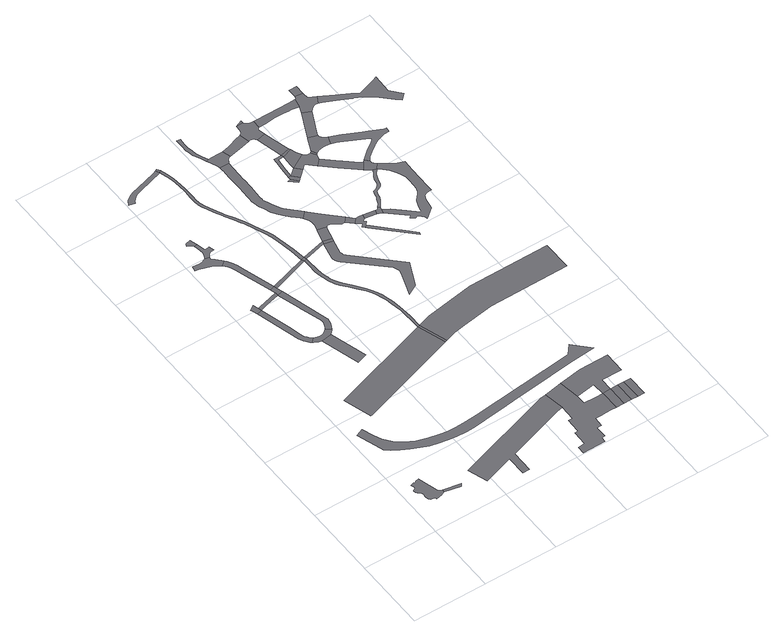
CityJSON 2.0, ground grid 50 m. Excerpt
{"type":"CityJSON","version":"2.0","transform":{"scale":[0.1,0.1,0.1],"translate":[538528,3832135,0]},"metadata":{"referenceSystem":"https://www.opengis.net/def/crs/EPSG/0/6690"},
"CityObjects":{
"road1":{"type":"Road","geometry":[{"type":"MultiSurface","lod":"1","boundaries":[[[0,1,2,3,4,5,6,7,8,9,10,11,12,13,14,15,16,17,18,19,20,21,22,23,24,25,26,27,28,29,30,31]]]}]},
"road2":{"type":"Road","geometry":[{"type":"MultiSurface","lod":"1","boundaries":[[[31,30,32,33]]]}]},
"road3":{"type":"Road","geometry":[{"type":"MultiSurface","lod":"1","boundaries":[[[34,35,36,37,38,39]]]}]},
"road4":{"type":"Road","attributes":{"RoadStructureAttribute.sectionType":"1"},"geometry":[{"type":"MultiSurface","lod":"1","boundaries":[[[40,41,42,43,44,38,37,45,46,47,48,49,50]]]}]},
"road5":{"type":"Road","geometry":[{"type":"MultiSurface","lod":"1","boundaries":[[[51,52,53,54,55,50,49,56,57,58,59,60,61]]]}]},
"road6":{"type":"Road","attributes":{"RoadStructureAttribute.sectionType":"1"},"geometry":[{"type":"MultiSurface","lod":"1","boundaries":[[[62,63,59,58]]]}]},
"road7":{"type":"Road","attributes":{"RoadStructureAttribute.sectionType":"1"},"geometry":[{"type":"MultiSurface","lod":"1","boundaries":[[[64,65,66,39,38,67,68,69]]]}]},
"road8":{"type":"Road","geometry":[{"type":"MultiSurface","lod":"1","boundaries":[[[70,71,72,73,74,75,76,77,78,79,80,81,82,83,84,85,86]]]}]},
"road9":{"type":"Road","attributes":{"RoadStructureAttribute.sectionType":"1"},"geometry":[{"type":"MultiSurface","lod":"1","boundaries":[[[87,88,89,90,91]]]}]},
"road10":{"type":"Road","geometry":[{"type":"MultiSurface","lod":"1","boundaries":[[[92,93,94,95,96,97,98,99,100,101,102]]]}]},
"road11":{"type":"Road","geometry":[{"type":"MultiSurface","lod":"1","boundaries":[[[103,104,105,106,107,108,109]]]}]},
"road12":{"type":"Road","attributes":{"RoadStructureAttribute.sectionType":"1"},"geometry":[{"type":"MultiSurface","lod":"1","boundaries":[[[110,111,112,113,114,115,116,117,69,118,119,120,121,122,123,124,51,61]]]}]},
"road13":{"type":"Road","attributes":{"RoadStructureAttribute.sectionType":"1"},"geometry":[{"type":"MultiSurface","lod":"1","boundaries":[[[125,126,127,128,129,82,81,130,131,132,133,134,135,136]]]}]},
"road14":{"type":"Road","geometry":[{"type":"MultiSurface","lod":"1","boundaries":[[[137,138,139,140,141,142,143,144,109,108,145,146,147,148,70,86]]]}]},
"road15":{"type":"Road","geometry":[{"type":"MultiSurface","lod":"1","boundaries":[[[136,135,64,69,117,149]]]}]},
"road16":{"type":"Road","attributes":{"RoadStructureAttribute.sectionType":"1"},"geometry":[{"type":"MultiSurface","lod":"1","boundaries":[[[150,151,152,153,154,155,156,157,158,159,160,161,162,163,164,165,166,167,168,169,170,171,172,173,174,175,176,177,178,179,180,181,182,183,184,185]]]}]},
"road17":{"type":"Road","attributes":{"RoadStructureAttribute.sectionType":"1"},"geometry":[{"type":"MultiSurface","lod":"1","boundaries":[[[186,136,149,187]]]}]},
"road18":{"type":"Road","attributes":{"RoadStructureAttribute.sectionType":"1"},"geometry":[{"type":"MultiSurface","lod":"1","boundaries":[[[188,189,190,191,192,193,194,195,196,197,198,199,200,201]]]}]},
"road19":{"type":"Road","geometry":[{"type":"MultiSurface","lod":"1","boundaries":[[[202,186,187,203]]]}]},
"road20":{"type":"Road","attributes":{"RoadStructureAttribute.sectionType":"1"},"geometry":[{"type":"MultiSurface","lod":"1","boundaries":[[[204,205,206,207,208,209,210,211,212,213,214,215,216,217,218,219,220,221,222,203,187,223,224,225,226,227,228,229,230,231,232,233,234,235,236,237,238,239,240,241,242,87,243]]]}]},
"road21":{"type":"Road","geometry":[{"type":"MultiSurface","lod":"1","boundaries":[[[243,87,91,244]]]}]},
"road22":{"type":"Road","attributes":{"RoadStructureAttribute.sectionType":"1"},"geometry":[{"type":"MultiSurface","lod":"1","boundaries":[[[245,246,247,248,249,250,251,252,253,254,255,256,257,258,259,260,261,262,263,264,265,266,267,268,269,201,270,271,272,273,274,275,276,277,278,279,280,281,282,283,284,285,286,287,288,289,290,291,292,293,294,186,202]]]}]},
"road23":{"type":"Road","geometry":[{"type":"MultiSurface","lod":"1","boundaries":[[[295,188,201,269]]]}]},
"road24":{"type":"Road","geometry":[{"type":"MultiSurface","lod":"1","boundaries":[[[296,297,92,102,298,299,300,301,302,303,304,305,306,307,308,309,310,311,312,313,314,315,316,317,318,319]]]}]},
"road25":{"type":"Road","attributes":{"RoadStructureAttribute.sectionType":"1"},"geometry":[{"type":"MultiSurface","lod":"1","boundaries":[[[320,321,202,203,322,323]]]}]},
"road26":{"type":"Road","geometry":[{"type":"MultiSurface","lod":"1","boundaries":[[[320,323,324,325]]]}]},
"road27":{"type":"Road","attributes":{"RoadStructureAttribute.sectionType":"1"},"geometry":[{"type":"MultiSurface","lod":"1","boundaries":[[[323,326,327,328,329,330,331,332,333,334,335,336,337,338,339,340,341,342,343,344,324]]]}]},
"road28":{"type":"Road","attributes":{"RoadStructureAttribute.sectionType":"1"},"geometry":[{"type":"MultiSurface","lod":"1","boundaries":[[[345,320,325,346,347]]]}]},
"road29":{"type":"Road","geometry":[{"type":"MultiSurface","lod":"1","boundaries":[[[348,316,315,349]]]}]},
"road30":{"type":"Road","attributes":{"RoadStructureAttribute.sectionType":"1"},"geometry":[{"type":"MultiSurface","lod":"1","boundaries":[[[350,351,352,353,354,355,356,357,358,359,360,361,362,363,364,365]]]}]},
"road31":{"type":"Road","attributes":{"RoadStructureAttribute.sectionType":"1"},"geometry":[{"type":"MultiSurface","lod":"1","boundaries":[[[366,367,368,369,370,371,372,373,374,375,376,377,378,379,380,381,382,383,384,385,386,387,388,389,390,391,392,393,394,395,396,397,398,399,400,401]]]}]},
"road32":{"type":"Road","geometry":[{"type":"MultiSurface","lod":"1","boundaries":[[[402,296,319,403,404,316,348,405,406,407]]]}]},
"road33":{"type":"Road","geometry":[{"type":"MultiSurface","lod":"1","boundaries":[[[408,358,357,409,410,366,401,411,412,413,414,415]]]}]},
"road34":{"type":"Road","attributes":{"RoadStructureAttribute.sectionType":"1"},"geometry":[{"type":"MultiSurface","lod":"1","boundaries":[[[416,348,349,417]]]}]},
"road35":{"type":"Road","geometry":[{"type":"MultiSurface","lod":"1","boundaries":[[[418,419,387,386,420,421,422,423,424,345,347,425,426,427,428,429,430,431]]]}]},
"road36":{"type":"Road","geometry":[{"type":"MultiSurface","lod":"1","boundaries":[[[432,416,417,433]]]}]},
"road37":{"type":"Road","attributes":{"RoadStructureAttribute.sectionType":"1"},"geometry":[{"type":"MultiSurface","lod":"1","boundaries":[[[434,432,433,435]]]}]},
"road38":{"type":"Road","attributes":{"RoadStructureAttribute.sectionType":"1"},"geometry":[{"type":"MultiSurface","lod":"1","boundaries":[[[431,430,436,437]]]}]},
"road39":{"type":"Road","geometry":[{"type":"MultiSurface","lod":"1","boundaries":[[[438,437,436,439,440,441,442,443,444,445,446]]]}]},
"road40":{"type":"Road","geometry":[{"type":"MultiSurface","lod":"1","boundaries":[[[447,448,449,450]]]}]},
"road41":{"type":"Road","attributes":{"RoadStructureAttribute.sectionType":"1"},"geometry":[{"type":"MultiSurface","lod":"1","boundaries":[[[451,452,453,454,455,415,414,456,457]]]}]},
"road42":{"type":"Road","attributes":{"RoadStructureAttribute.sectionType":"1"},"geometry":[{"type":"MultiSurface","lod":"1","boundaries":[[[458,459,243,244,460,461,462,463,464,465]]]}]},
"road43":{"type":"Road","geometry":[{"type":"MultiSurface","lod":"1","boundaries":[[[466,447,450,467,468]]]}]},
"road44":{"type":"Road","geometry":[{"type":"MultiSurface","lod":"1","boundaries":[[[469,470,471,472,442,441]]]}]},
"road45":{"type":"Road","geometry":[{"type":"MultiSurface","lod":"1","boundaries":[[[473,474,475,476,466,468,477,478,479,480,481,482]]]}]},
"road46":{"type":"Road","geometry":[{"type":"MultiSurface","lod":"1","boundaries":[[[483,484,468,467,485,486]]]}]},
"road47":{"type":"Road","attributes":{"RoadStructureAttribute.sectionType":"1"},"geometry":[{"type":"MultiSurface","lod":"1","boundaries":[[[446,445,487,488]]]}]},
"road48":{"type":"Road","geometry":[{"type":"MultiSurface","lod":"1","boundaries":[[[489,490,488,487,491,492,493,494]]]}]},
"road49":{"type":"Road","geometry":[{"type":"MultiSurface","lod":"1","boundaries":[[[495,482,481,496]]]}]},
"road50":{"type":"Road","geometry":[{"type":"MultiSurface","lod":"1","boundaries":[[[497,498,496,481,499,500,501,483,502]]]}]},
"road51":{"type":"Road","geometry":[{"type":"MultiSurface","lod":"1","boundaries":[[[503,504,505,451,457,506,507,508,509,510,511,512,513,514,515,516,517,518,519,520]]]}]},
"road52":{"type":"Road","attributes":{"RoadStructureAttribute.sectionType":"1"},"geometry":[{"type":"MultiSurface","lod":"1","boundaries":[[[521,522,511,510,482,495]]]}]},
"road53":{"type":"Road","attributes":{"RoadStructureAttribute.sectionType":"1"},"geometry":[{"type":"MultiSurface","lod":"1","boundaries":[[[523,503,520]]]}]},
"road54":{"type":"Road","geometry":[{"type":"MultiSurface","lod":"1","boundaries":[[[524,525,526,502,483,486,527,528,529,530,531,532,533]]]}]},
"road55":{"type":"Road","attributes":{"RoadStructureAttribute.sectionType":"1"},"geometry":[{"type":"MultiSurface","lod":"1","boundaries":[[[534,533,532,535]]]}]},
"road56":{"type":"Road","attributes":{"RoadStructureAttribute.sectionType":"1"},"geometry":[{"type":"MultiSurface","lod":"1","boundaries":[[[536,537,538,539,540,541,542,543,544,545,546,547,548,549,550,489,494,551,552,553,554,555,556,557,558,559,560,561,562,563,564,565]]]}]},
"road57":{"type":"Road","attributes":{"RoadStructureAttribute.sectionType":"1"},"geometry":[{"type":"MultiSurface","lod":"1","boundaries":[[[566,567,568,569,529,528,570,571,572,573,574,575]]]}]},
"road58":{"type":"Road","attributes":{"RoadStructureAttribute.sectionType":"1"},"geometry":[{"type":"MultiSurface","lod":"1","boundaries":[[[576,577,578,579,580,581,582,583,584,585,586,587,588,589,590,591,592,593,594,595,596,597,598,599,600,565,601,602,603,604,605,606,607,608,609,610,611,612,613,614,615,616,617,618,619,620,621,622,623,624,625,626,493,492]]]}]},
"road59":{"type":"Road","geometry":[{"type":"MultiSurface","lod":"1","boundaries":[[[627,628,629,534,535,630,631,632,633,634,635,636,637,638,639]]]}]},
"road60":{"type":"Road","attributes":{"RoadStructureAttribute.sectionType":"1"},"geometry":[{"type":"MultiSurface","lod":"1","boundaries":[[[640,641,642,516,515,643,644,645,646,647,648,649,650]]]}]},
"road61":{"type":"Road","geometry":[{"type":"MultiSurface","lod":"1","boundaries":[[[651,575,574,652,536,565,600,653,654,655,656]]]}]},
"road62":{"type":"Road","attributes":{"RoadStructureAttribute.sectionType":"1"},"geometry":[{"type":"MultiSurface","lod":"1","boundaries":[[[657,658,627,639,659,660]]]}]},
"road63":{"type":"Road","attributes":{"RoadStructureAttribute.sectionType":"1"},"geometry":[{"type":"MultiSurface","lod":"1","boundaries":[[[661,662,663,664,665,666,667,668,669,670,671,672,673,674,635,634,675,676,677,678,679,680,681,651,656]]]}]},
"road64":{"type":"Road","geometry":[{"type":"MultiSurface","lod":"1","boundaries":[[[682,683,684,650,649,657,660,685,686,687,688,689,690,691]]]}]},
"road65":{"type":"Road","attributes":{"RoadStructureAttribute.sectionType":"1"},"geometry":[{"type":"MultiSurface","lod":"1","boundaries":[[[692,693,682,691]]]}]},
"road66":{"type":"Road","attributes":{"RoadStructureAttribute.sectionType":"1"},"geometry":[{"type":"MultiSurface","lod":"1","boundaries":[[[694,695,696,697,698,699,689,688,700,701,702,703,704,705,706,707,708,709,710,711]]]}]}
},
"vertices":[
[207,242,0],[199,246,0],[192,259,0],[154,391,0],[128,383,0],[126,381,0],[123,378,0],[118,378,0],[113,381,0],[91,373,0],[96,360,0],[98,350,0],[98,345,0],[94,340,0],[79,333,0],[76,328,0],[79,315,0],[86,305,0],[99,295,0],[107,286,0],[109,273,0],[107,261,0],[107,246,0],[112,228,0],[122,218,0],[137,216,0],[150,213,0],[152,201,0],[177,206,0],[190,209,0],[215,222,0],[219,239,0],
[324,198,0],[337,218,0],
[149,2043,0],[116,2022,0],[122,2013,0],[132,1976,0],[167,1986,0],[162,2008,0],
[268,1654,0],[262,1663,0],[253,1677,0],[242,1707,0],[227,1769,0],[215,1679,0],[228,1649,0],[246,1627,0],[254,1619,0],[263,1611,0],[288,1639,0],
[385,1655,0],[371,1640,0],[353,1630,0],[333,1625,0],[313,1627,0],[271,1604,0],[299,1592,0],[316,1587,0],[388,1600,0],[411,1623,0],[414,1628,0],
[394,1331,0],[461,1354,0],
[311,2050,0],[219,2024,0],[177,2012,0],[189,1992,0],[227,2002,0],[314,2025,0],
[132,2500,0],[117,2493,0],[100,2487,0],[95,2487,0],[82,2487,0],[37,2489,0],[30,2457,0],[55,2452,0],[93,2442,0],[104,2438,0],[143,2423,0],[181,2398,0],[212,2425,0],[203,2436,0],[175,2463,0],[157,2478,0],[160,2493,0],
[833,1359,0],[153,1136,0],[212,947,0],[227,952,0],[895,1172,0],
[1130,503,0],[1097,498,0],[1086,496,0],[426,280,0],[470,148,0],[672,214,0],[673,79,0],[721,79,0],[722,230,0],[1119,359,0],[1154,365,0],
[144,2667,0],[108,2657,0],[100,2640,0],[121,2630,0],[128,2623,0],[136,2613,0],[157,2618,0],
[425,1646,0],[435,1668,0],[440,1688,0],[442,1708,0],[437,1733,0],[397,1871,0],[384,1915,0],[350,2035,0],[355,1886,0],[364,1857,0],[400,1738,0],[405,1716,0],[405,1701,0],[398,1678,0],[391,1665,0],
[273,2291,0],[272,2297,0],[254,2349,0],[243,2379,0],[223,2411,0],[195,2384,0],[198,2381,0],[213,2356,0],[226,2324,0],[240,2281,0],[301,2085,0],[334,2095,0],
[172,2511,0],[182,2521,0],[197,2526,0],[214,2529,0],[204,2561,0],[184,2558,0],[171,2563,0],[163,2594,0],[142,2587,0],[146,2565,0],[149,2545,0],[142,2523,0],
[339,2072,0],
[112,707,0],[118,691,0],[122,687,0],[153,663,0],[198,634,0],[251,607,0],[304,582,0],[356,563,0],[414,549,0],[469,539,0],[526,532,0],[591,530,0],[649,533,0],[734,542,0],[851,558,0],[1003,577,0],[1161,596,0],[1333,618,0],[1418,627,0],[1570,642,0],[1467,746,0],[1415,683,0],[1412,683,0],[713,604,0],[636,598,0],[566,595,0],[503,597,0],[448,604,0],[381,618,0],[313,640,0],[250,672,0],[197,714,0],[159,768,0],[134,821,0],[108,891,0],[58,872,0],
[583,2172,0],[593,2157,0],
[291,3224,0],[272,3216,0],[138,3175,0],[83,3160,0],[56,3147,0],[31,3129,0],[9,3096,0],[52,3083,0],[56,3094,0],[71,3114,0],[96,3132,0],[133,3145,0],[233,3174,0],[303,3197,0],
[605,2180,0],[610,2163,0],
[845,1453,0],[839,1520,0],[834,1572,0],[828,1607,0],[820,1645,0],[810,1677,0],[795,1714,0],[779,1744,0],[759,1777,0],[731,1816,0],[711,1846,0],[673,1891,0],[650,1923,0],[635,1955,0],[630,1975,0],[627,1990,0],[619,2023,0],[616,2063,0],[612,2137,0],[593,2119,0],[594,2052,0],[597,2020,0],[605,1988,0],[610,1966,0],[615,1948,0],[633,1910,0],[651,1883,0],[683,1843,0],[711,1804,0],[749,1759,0],[765,1734,0],[780,1704,0],[793,1669,0],[803,1635,0],[811,1595,0],[819,1560,0],[827,1520,0],[827,1472,0],[830,1425,0],[848,1364,0],
[910,1177,0],
[594,2265,0],[581,2330,0],[571,2382,0],[560,2424,0],[547,2462,0],[527,2507,0],[509,2554,0],[486,2606,0],[453,2668,0],[423,2719,0],[417,2730,0],[389,2788,0],[366,2842,0],[361,2860,0],[359,2868,0],[356,2880,0],[356,2882,0],[353,2900,0],[355,2942,0],[352,3010,0],[349,3057,0],[343,3112,0],[335,3152,0],[333,3162,0],[317,3209,0],[318,3154,0],[319,3148,0],[328,3107,0],[334,3050,0],[337,2995,0],[335,2942,0],[336,2905,0],[338,2889,0],[341,2870,0],[341,2868,0],[351,2837,0],[364,2805,0],[382,2765,0],[411,2711,0],[412,2708,0],[443,2653,0],[464,2610,0],[474,2589,0],[502,2524,0],[525,2464,0],[543,2412,0],[551,2376,0],[553,2364,0],[564,2320,0],[574,2260,0],
[302,3229,0],
[1252,524,0],[1216,518,0],[1154,263,0],[1124,263,0],[1123,175,0],[1122,163,0],[1098,163,0],[1096,63,0],[1051,60,0],[1049,7,0],[1204,9,0],[1204,41,0],[1226,44,0],[1225,122,0],[1258,122,0],[1258,124,0],[1260,187,0],[1302,187,0],[1365,187,0],[1408,187,0],[1408,321,0],[1363,321,0],[1276,322,0],[1275,385,0],
[765,2219,0],[673,2197,0],[648,2172,0],[760,2202,0],
[819,2187,0],[824,2205,0],
[736,2089,0],[734,2076,0],[736,2069,0],[739,2059,0],[746,2041,0],[757,2031,0],[759,2029,0],[984,1819,0],[991,1799,0],[996,1779,0],[994,1761,0],[975,1701,0],[936,1593,0],[1008,1632,0],[1081,1797,0],[816,2057,0],[804,2069,0],[801,2079,0],[796,2092,0],
[791,2312,0],[844,2287,0],[849,2297,0],
[1463,325,0],[1463,187,0],
[524,3346,0],[527,3291,0],[527,3251,0],[532,3224,0],[537,3201,0],[538,3197,0],[561,3147,0],[575,3114,0],[593,3122,0],[575,3164,0],[560,3202,0],[559,3207,0],[552,3244,0],[549,3264,0],[549,3297,0],[551,3342,0],
[609,3030,0],[612,3005,0],[611,2998,0],[610,2980,0],[610,2932,0],[611,2871,0],[611,2832,0],[611,2800,0],[610,2749,0],[610,2737,0],[610,2707,0],[613,2687,0],[618,2657,0],[636,2620,0],[651,2578,0],[653,2575,0],[671,2548,0],[694,2516,0],[727,2481,0],[765,2442,0],[775,2432,0],[815,2471,0],[725,2562,0],[724,2564,0],[719,2573,0],[691,2623,0],[678,2656,0],[668,2678,0],[668,2693,0],[667,2710,0],[667,2714,0],[669,2804,0],[671,2872,0],[671,2878,0],[672,2980,0],[674,3028,0],
[1405,549,0],[1418,408,0],[1403,403,0],[1464,408,0],[1602,409,0],[1601,550,0],
[658,3123,0],[589,3085,0],[604,3050,0],[679,3038,0],[686,3051,0],[696,3061,0],[711,3066,0],[693,3123,0],
[1516,326,0],[1517,187,0],
[882,2401,0],[825,2460,0],[790,2409,0],[798,2392,0],[801,2377,0],[801,2352,0],[796,2329,0],[856,2305,0],[866,2305,0],[876,2305,0],[889,2300,0],[939,2266,0],[952,2268,0],[983,2299,0],
[1558,326,0],[1560,185,0],
[1605,326,0],[1607,185,0],
[998,2227,0],[1024,2257,0],
[1049,2259,0],[1032,2197,0],[1015,2182,0],[1030,2167,0],[1045,2182,0],[1062,2200,0],[1050,2214,0],[1067,2227,0],[1072,2256,0],
[890,2720,0],[870,2715,0],[918,2673,0],[926,2681,0],
[850,3170,0],[843,3167,0],[810,3157,0],[759,3139,0],[743,3134,0],[790,3084,0],[866,3102,0],
[1261,1448,0],[935,1392,0],[983,1201,0],[1031,1209,0],[1063,1214,0],[1273,1248,0],[1808,1251,0],[1807,1449,0],
[891,2742,0],[947,2700,0],[909,2740,0],
[1040,2157,0],[1257,1939,0],[1262,1954,0],[1060,2166,0],
[903,2905,0],[901,2882,0],[901,2874,0],[897,2819,0],[916,2820,0],[918,2852,0],[920,2874,0],[921,2885,0],[958,2886,0],[955,2903,0],
[957,2783,0],[945,2773,0],[957,2710,0],[994,2743,0],
[1147,2215,0],[1152,2243,0],
[1177,2253,0],[1167,2241,0],[1160,2210,0],[1177,2201,0],[1187,2228,0],[1189,2243,0],
[1020,2921,0],[1024,2911,0],
[1039,2875,0],[1036,2882,0],[958,2874,0],[958,2850,0],[957,2815,0],[1058,2842,0],
[872,3237,0],[870,3205,0],[865,3180,0],[878,3105,0],[891,3103,0],[898,3100,0],[906,3093,0],[914,3083,0],[972,3099,0],[963,3136,0],[963,3143,0],[968,3151,0],[975,3156,0],[978,3214,0],[947,3216,0],[937,3220,0],[927,3228,0],[920,3238,0],
[1018,2928,0],[994,3009,0],
[919,3260,0],
[1094,2822,0],[1084,2822,0],[1074,2827,0],[1024,2771,0],[1080,2718,0],[1117,2757,0],[1119,2766,0],[1122,2775,0],[1126,2790,0],[1104,2825,0],
[1116,2835,0],[1134,2800,0],
[1324,2507,0],[1311,2485,0],[1297,2464,0],[1287,2439,0],[1283,2417,0],[1280,2404,0],[1273,2394,0],[1260,2381,0],[1248,2374,0],[1228,2369,0],[1226,2362,0],[1223,2351,0],[1219,2326,0],[1211,2311,0],[1196,2278,0],[1224,2289,0],[1234,2311,0],[1238,2334,0],[1244,2350,0],[1246,2356,0],[1261,2366,0],[1276,2372,0],[1285,2379,0],[1293,2392,0],[1298,2409,0],[1303,2424,0],[1310,2444,0],[1314,2456,0],[1320,2469,0],[1347,2500,0],
[1298,2597,0],[1295,2600,0],[1218,2666,0],[1213,2670,0],[1123,2677,0],[1167,2637,0],[1196,2611,0],[1254,2559,0],[1278,2541,0],[1313,2589,0],
[1296,2094,0],[1283,2079,0],[1311,2057,0],[1329,2067,0],[1340,2056,0],[1346,2050,0],[1356,2035,0],[1362,2018,0],[1380,2032,0],[1428,2071,0],[1432,2091,0],[1436,2118,0],[1440,2143,0],[1453,2168,0],[1465,2179,0],[1485,2184,0],[1510,2184,0],[1510,2225,0],[1511,2376,0],[1512,2454,0],[1470,2471,0],[1447,2483,0],[1422,2500,0],[1403,2515,0],[1374,2536,0],[1374,2478,0],[1387,2462,0],[1400,2448,0],[1420,2415,0],[1435,2386,0],[1446,2353,0],[1447,2343,0],[1448,2321,0],[1449,2278,0],[1444,2250,0],[1442,2241,0],[1437,2221,0],[1422,2203,0],[1394,2170,0],[1393,2168,0],[1383,2148,0],[1378,2133,0],[1373,2118,0],[1369,2094,0],[1368,2088,0],[1366,2085,0],[1358,2082,0],[1340,2100,0],[1278,2159,0],[1230,2201,0],[1193,2225,0],
[1157,2930,0],[1155,2925,0],[1134,2876,0],[1156,2813,0],[1181,2818,0],[1206,2818,0],[1222,2817,0],[1239,2816,0],[1260,2867,0],[1236,2877,0],[1233,2879,0],[1218,2901,0],[1218,2911,0],
[1221,3214,0],[1152,3215,0],[997,3214,0],[1028,3159,0],[1098,3165,0],[1155,3165,0],[1186,3163,0],[1210,3161,0],[1249,3155,0],[1260,3154,0],[1270,3214,0],
[1326,2600,0],[1306,2521,0],[1356,2550,0],[1351,2557,0],[1349,2565,0],[1349,2575,0],
[1239,3107,0],[1211,3046,0],[1223,2926,0],[1296,3082,0],
[1368,2600,0],[1400,2625,0],[1444,2658,0],[1450,2663,0],[1477,2678,0],[1512,2691,0],[1540,2699,0],[1572,2699,0],[1574,2730,0],[1559,2732,0],[1476,2771,0],[1444,2786,0],[1338,2833,0],[1336,2835,0],[1274,2804,0],[1313,2784,0],[1452,2716,0],[1455,2708,0],[1455,2703,0],[1437,2691,0],[1388,2655,0],
[1284,3234,0],[1280,3224,0],[1277,3216,0],[1311,3099,0],[1331,3109,0],[1346,3115,0],[1361,3115,0],[1386,3161,0],[1337,3187,0],[1337,3228,0],
[1336,3292,0],[1282,3291,0],
[1750,2966,0],[1753,3089,0],[1723,3078,0],[1609,3040,0],[1561,3066,0],[1481,3109,0],[1386,3105,0],[1461,3071,0],[1506,3051,0],[1551,3029,0],[1556,3027,0],[1602,3005,0],[1647,2975,0],[1680,2948,0],[1713,2916,0],[1747,2882,0],[1776,2854,0],[1813,2892,0]
]}
